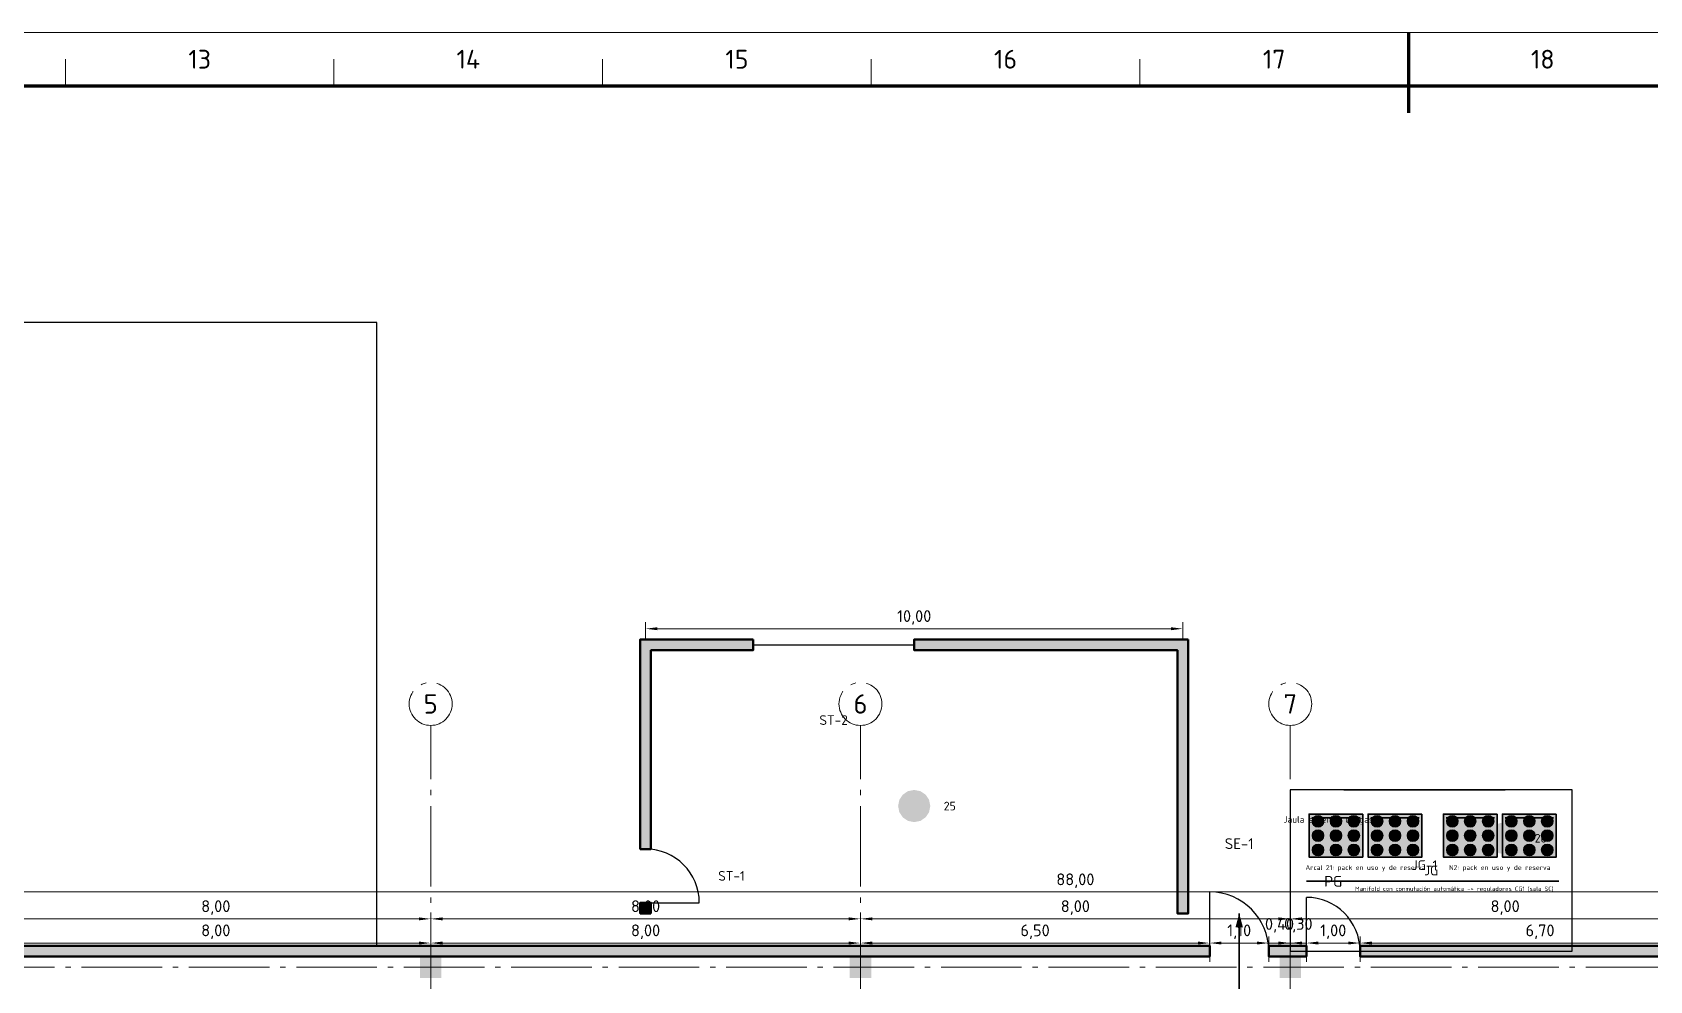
# Model space of a CAD drawing. Header units: millimetres. Extents: x 0 to 1682, y 0 to 1189.
# Drawn here: x 584.8 to 885.9, y 1012.5 to 1189 of the extents above; entities that cross this region are included whole.
import ezdxf
from ezdxf.enums import TextEntityAlignment as Align

# ---------------------------------------------------------------- set-up
doc = ezdxf.new("R2010")
doc.units = ezdxf.units.MM
doc.linetypes.add('IRAM-F-TRAZO-PUNTO', pattern=[20, 15, -2, 1, -2])
for name, color, linetype, lineweight in [('06-TEXTO', 7, 'CONTINUOUS', 25), ('07-RECUADRO', 7, 'CONTINUOUS', 70), ('08-FINA', 5, 'CONTINUOUS', 18), ('A-ABERTURA', 7, 'CONTINUOUS', 25), ('A-COLUMNA', 7, 'CONTINUOUS', 50), ('A-COTA', 7, 'CONTINUOUS', 18), ('A-EJE', 1, 'IRAM-F-TRAZO-PUNTO', 18), ('A-EQUIPO-FINO', 8, 'CONTINUOUS', 13), ('A-EQUIPO-RELLENO', 9, 'CONTINUOUS', 13), ('A-EXTERIOR', 8, 'CONTINUOUS', 25), ('A-MURO', 7, 'CONTINUOUS', 50), ('A-TEXTO', 7, 'CONTINUOUS', 18), ('S-ESCAPE', 3, 'CONTINUOUS', 35), ('S-INCENDIO', 1, 'CONTINUOUS', 25)]:
    doc.layers.add(name, color=color, linetype=linetype, lineweight=lineweight)
doc.layers.add('A-EQUIPO', color=30, linetype='CONTINUOUS', lineweight=35, true_color=0xe67800)
doc.styles.add('ISO3098', font='isocpeur.ttf')
doc.dimstyles.new('FLAMA-IRAM', dxfattribs={"dimtxt": 3.5, "dimasz": 3.5, "dimexe": 2, "dimexo": 1.5, "dimgap": 1, "dimtad": 1, "dimdec": 1, "dimtxsty": 'ISO3098', "dimblk": 'IRAM_FLECHA', "dimblk1": 'IRAM_FLECHA', "dimblk2": 'IRAM_FLECHA', "dimcen": 2.5, "dimclrd": 3, "dimclre": 3, "dimclrt": 3, "dimazin": 3, "dimtfac": 1, "dimtmove": 0, "dimatfit": 3, "dimlwd": 18, "dimlwe": 18})

# ---------------------------------------------------------------- blocks, each defined once
blk = doc.blocks.new('IRAM_FLECHA')
blk.add_solid([(0, 0), (-1, 0.125), (-1, -0.125)])

msp = doc.modelspace()

# ---------------------------------------------------------------- hatches: boundary and pattern name
at = {"layer": 'A-COLUMNA', "true_color": 0x000000}
h = msp.add_hatch(color=7, dxfattribs=at)
h.dxf.hatch_style = 1
h.paths.add_polyline_path([(657, 1013), (661, 1013), (661, 1017), (657, 1017)])
h = msp.add_hatch(color=7, dxfattribs=at)
h.dxf.hatch_style = 1
h.paths.add_polyline_path([(737, 1013), (741, 1013), (741, 1017), (737, 1017)])
h = msp.add_hatch(color=7, dxfattribs=at)
h.dxf.hatch_style = 1
h.paths.add_polyline_path([(817, 1013), (821, 1013), (821, 1017), (817, 1017)])
at = {"layer": 'A-EQUIPO-RELLENO', "true_color": 0xecece4}
h = msp.add_hatch(color=7, dxfattribs=at)
h.dxf.hatch_style = 1
h.paths.add_polyline_path([(832.5, 1043.5), (822.5, 1043.5), (822.5, 1035.5), (832.5, 1035.5)])
at = {"layer": 'A-EQUIPO-RELLENO', "true_color": 0x96b4d2}
h = msp.add_hatch(color=7, dxfattribs=at)
h.dxf.hatch_style = 1
h.paths.add_polyline_path([(823.067, 1042.167), (823.104, 1041.882), (823.214, 1041.617), (823.389, 1041.389), (823.617, 1041.214), (823.882, 1041.104), (824.167, 1041.067), (824.451, 1041.104), (824.717, 1041.214), (824.944, 1041.389), (825.119, 1041.617), (825.229, 1041.882), (825.267, 1042.167), (825.229, 1042.451), (825.119, 1042.717), (824.944, 1042.944), (824.717, 1043.119), (824.451, 1043.229), (824.167, 1043.267), (823.882, 1043.229), (823.617, 1043.119), (823.389, 1042.944), (823.214, 1042.717), (823.104, 1042.451)])
h = msp.add_hatch(color=7, dxfattribs=at)
h.dxf.hatch_style = 1
h.paths.add_polyline_path([(826.4, 1042.167), (826.437, 1041.882), (826.547, 1041.617), (826.722, 1041.389), (826.95, 1041.214), (827.215, 1041.104), (827.5, 1041.067), (827.785, 1041.104), (828.05, 1041.214), (828.278, 1041.389), (828.453, 1041.617), (828.563, 1041.882), (828.6, 1042.167), (828.563, 1042.451), (828.453, 1042.717), (828.278, 1042.944), (828.05, 1043.119), (827.785, 1043.229), (827.5, 1043.267), (827.215, 1043.229), (826.95, 1043.119), (826.722, 1042.944), (826.547, 1042.717), (826.437, 1042.451)])
h = msp.add_hatch(color=7, dxfattribs=at)
h.dxf.hatch_style = 1
h.paths.add_polyline_path([(829.733, 1042.167), (829.771, 1041.882), (829.881, 1041.617), (830.056, 1041.389), (830.283, 1041.214), (830.549, 1041.104), (830.833, 1041.067), (831.118, 1041.104), (831.383, 1041.214), (831.611, 1041.389), (831.786, 1041.617), (831.896, 1041.882), (831.933, 1042.167), (831.896, 1042.451), (831.786, 1042.717), (831.611, 1042.944), (831.383, 1043.119), (831.118, 1043.229), (830.833, 1043.267), (830.549, 1043.229), (830.283, 1043.119), (830.056, 1042.944), (829.881, 1042.717), (829.771, 1042.451)])
at = {"layer": 'A-EQUIPO-RELLENO', "true_color": 0xecece4}
h = msp.add_hatch(color=7, dxfattribs=at)
h.dxf.hatch_style = 1
h.paths.add_polyline_path([(843.5, 1043.5), (833.5, 1043.5), (833.5, 1035.5), (843.5, 1035.5)])
at = {"layer": 'A-EQUIPO-RELLENO', "true_color": 0x96b4d2}
h = msp.add_hatch(color=7, dxfattribs=at)
h.dxf.hatch_style = 1
h.paths.add_polyline_path([(834.067, 1042.167), (834.104, 1041.882), (834.214, 1041.617), (834.389, 1041.389), (834.617, 1041.214), (834.882, 1041.104), (835.167, 1041.067), (835.451, 1041.104), (835.717, 1041.214), (835.944, 1041.389), (836.119, 1041.617), (836.229, 1041.882), (836.267, 1042.167), (836.229, 1042.451), (836.119, 1042.717), (835.944, 1042.944), (835.717, 1043.119), (835.451, 1043.229), (835.167, 1043.267), (834.882, 1043.229), (834.617, 1043.119), (834.389, 1042.944), (834.214, 1042.717), (834.104, 1042.451)])
h = msp.add_hatch(color=7, dxfattribs=at)
h.dxf.hatch_style = 1
h.paths.add_polyline_path([(837.4, 1042.167), (837.437, 1041.882), (837.547, 1041.617), (837.722, 1041.389), (837.95, 1041.214), (838.215, 1041.104), (838.5, 1041.067), (838.785, 1041.104), (839.05, 1041.214), (839.278, 1041.389), (839.453, 1041.617), (839.563, 1041.882), (839.6, 1042.167), (839.563, 1042.451), (839.453, 1042.717), (839.278, 1042.944), (839.05, 1043.119), (838.785, 1043.229), (838.5, 1043.267), (838.215, 1043.229), (837.95, 1043.119), (837.722, 1042.944), (837.547, 1042.717), (837.437, 1042.451)])
h = msp.add_hatch(color=7, dxfattribs=at)
h.dxf.hatch_style = 1
h.paths.add_polyline_path([(840.733, 1042.167), (840.771, 1041.882), (840.881, 1041.617), (841.056, 1041.389), (841.283, 1041.214), (841.549, 1041.104), (841.833, 1041.067), (842.118, 1041.104), (842.383, 1041.214), (842.611, 1041.389), (842.786, 1041.617), (842.896, 1041.882), (842.933, 1042.167), (842.896, 1042.451), (842.786, 1042.717), (842.611, 1042.944), (842.383, 1043.119), (842.118, 1043.229), (841.833, 1043.267), (841.549, 1043.229), (841.283, 1043.119), (841.056, 1042.944), (840.881, 1042.717), (840.771, 1042.451)])
at = {"layer": 'A-EQUIPO-RELLENO', "true_color": 0xecece4}
h = msp.add_hatch(color=7, dxfattribs=at)
h.dxf.hatch_style = 1
h.paths.add_polyline_path([(857.5, 1043.5), (847.5, 1043.5), (847.5, 1035.5), (857.5, 1035.5)])
at = {"layer": 'A-EQUIPO-RELLENO', "true_color": 0x96b4d2}
h = msp.add_hatch(color=7, dxfattribs=at)
h.dxf.hatch_style = 1
h.paths.add_polyline_path([(848.067, 1042.167), (848.104, 1041.882), (848.214, 1041.617), (848.389, 1041.389), (848.617, 1041.214), (848.882, 1041.104), (849.167, 1041.067), (849.451, 1041.104), (849.717, 1041.214), (849.944, 1041.389), (850.119, 1041.617), (850.229, 1041.882), (850.267, 1042.167), (850.229, 1042.451), (850.119, 1042.717), (849.944, 1042.944), (849.717, 1043.119), (849.451, 1043.229), (849.167, 1043.267), (848.882, 1043.229), (848.617, 1043.119), (848.389, 1042.944), (848.214, 1042.717), (848.104, 1042.451)])
h = msp.add_hatch(color=7, dxfattribs=at)
h.dxf.hatch_style = 1
h.paths.add_polyline_path([(851.4, 1042.167), (851.437, 1041.882), (851.547, 1041.617), (851.722, 1041.389), (851.95, 1041.214), (852.215, 1041.104), (852.5, 1041.067), (852.785, 1041.104), (853.05, 1041.214), (853.278, 1041.389), (853.453, 1041.617), (853.563, 1041.882), (853.6, 1042.167), (853.563, 1042.451), (853.453, 1042.717), (853.278, 1042.944), (853.05, 1043.119), (852.785, 1043.229), (852.5, 1043.267), (852.215, 1043.229), (851.95, 1043.119), (851.722, 1042.944), (851.547, 1042.717), (851.437, 1042.451)])
h = msp.add_hatch(color=7, dxfattribs=at)
h.dxf.hatch_style = 1
h.paths.add_polyline_path([(854.733, 1042.167), (854.771, 1041.882), (854.881, 1041.617), (855.056, 1041.389), (855.283, 1041.214), (855.549, 1041.104), (855.833, 1041.067), (856.118, 1041.104), (856.383, 1041.214), (856.611, 1041.389), (856.786, 1041.617), (856.896, 1041.882), (856.933, 1042.167), (856.896, 1042.451), (856.786, 1042.717), (856.611, 1042.944), (856.383, 1043.119), (856.118, 1043.229), (855.833, 1043.267), (855.549, 1043.229), (855.283, 1043.119), (855.056, 1042.944), (854.881, 1042.717), (854.771, 1042.451)])
at = {"layer": 'A-EQUIPO-RELLENO', "true_color": 0xecece4}
h = msp.add_hatch(color=7, dxfattribs=at)
h.dxf.hatch_style = 1
h.paths.add_polyline_path([(868.5, 1043.5), (858.5, 1043.5), (858.5, 1035.5), (868.5, 1035.5)])
at = {"layer": 'A-EQUIPO-RELLENO', "true_color": 0x96b4d2}
h = msp.add_hatch(color=7, dxfattribs=at)
h.dxf.hatch_style = 1
h.paths.add_polyline_path([(859.067, 1042.167), (859.104, 1041.882), (859.214, 1041.617), (859.389, 1041.389), (859.617, 1041.214), (859.882, 1041.104), (860.167, 1041.067), (860.451, 1041.104), (860.717, 1041.214), (860.944, 1041.389), (861.119, 1041.617), (861.229, 1041.882), (861.267, 1042.167), (861.229, 1042.451), (861.119, 1042.717), (860.944, 1042.944), (860.717, 1043.119), (860.451, 1043.229), (860.167, 1043.267), (859.882, 1043.229), (859.617, 1043.119), (859.389, 1042.944), (859.214, 1042.717), (859.104, 1042.451)])
h = msp.add_hatch(color=7, dxfattribs=at)
h.dxf.hatch_style = 1
h.paths.add_polyline_path([(862.4, 1042.167), (862.437, 1041.882), (862.547, 1041.617), (862.722, 1041.389), (862.95, 1041.214), (863.215, 1041.104), (863.5, 1041.067), (863.785, 1041.104), (864.05, 1041.214), (864.278, 1041.389), (864.453, 1041.617), (864.563, 1041.882), (864.6, 1042.167), (864.563, 1042.451), (864.453, 1042.717), (864.278, 1042.944), (864.05, 1043.119), (863.785, 1043.229), (863.5, 1043.267), (863.215, 1043.229), (862.95, 1043.119), (862.722, 1042.944), (862.547, 1042.717), (862.437, 1042.451)])
h = msp.add_hatch(color=7, dxfattribs=at)
h.dxf.hatch_style = 1
h.paths.add_polyline_path([(865.733, 1042.167), (865.771, 1041.882), (865.881, 1041.617), (866.056, 1041.389), (866.283, 1041.214), (866.549, 1041.104), (866.833, 1041.067), (867.118, 1041.104), (867.383, 1041.214), (867.611, 1041.389), (867.786, 1041.617), (867.896, 1041.882), (867.933, 1042.167), (867.896, 1042.451), (867.786, 1042.717), (867.611, 1042.944), (867.383, 1043.119), (867.118, 1043.229), (866.833, 1043.267), (866.549, 1043.229), (866.283, 1043.119), (866.056, 1042.944), (865.881, 1042.717), (865.771, 1042.451)])
h = msp.add_hatch(color=7, dxfattribs=at)
h.dxf.hatch_style = 1
h.paths.add_polyline_path([(823.067, 1039.5), (823.104, 1039.215), (823.214, 1038.95), (823.389, 1038.722), (823.617, 1038.547), (823.882, 1038.437), (824.167, 1038.4), (824.451, 1038.437), (824.717, 1038.547), (824.944, 1038.722), (825.119, 1038.95), (825.229, 1039.215), (825.267, 1039.5), (825.229, 1039.785), (825.119, 1040.05), (824.944, 1040.278), (824.717, 1040.453), (824.451, 1040.563), (824.167, 1040.6), (823.882, 1040.563), (823.617, 1040.453), (823.389, 1040.278), (823.214, 1040.05), (823.104, 1039.785)])
h = msp.add_hatch(color=7, dxfattribs=at)
h.dxf.hatch_style = 1
h.paths.add_polyline_path([(826.4, 1039.5), (826.437, 1039.215), (826.547, 1038.95), (826.722, 1038.722), (826.95, 1038.547), (827.215, 1038.437), (827.5, 1038.4), (827.785, 1038.437), (828.05, 1038.547), (828.278, 1038.722), (828.453, 1038.95), (828.563, 1039.215), (828.6, 1039.5), (828.563, 1039.785), (828.453, 1040.05), (828.278, 1040.278), (828.05, 1040.453), (827.785, 1040.563), (827.5, 1040.6), (827.215, 1040.563), (826.95, 1040.453), (826.722, 1040.278), (826.547, 1040.05), (826.437, 1039.785)])
h = msp.add_hatch(color=7, dxfattribs=at)
h.dxf.hatch_style = 1
h.paths.add_polyline_path([(829.733, 1039.5), (829.771, 1039.215), (829.881, 1038.95), (830.056, 1038.722), (830.283, 1038.547), (830.549, 1038.437), (830.833, 1038.4), (831.118, 1038.437), (831.383, 1038.547), (831.611, 1038.722), (831.786, 1038.95), (831.896, 1039.215), (831.933, 1039.5), (831.896, 1039.785), (831.786, 1040.05), (831.611, 1040.278), (831.383, 1040.453), (831.118, 1040.563), (830.833, 1040.6), (830.549, 1040.563), (830.283, 1040.453), (830.056, 1040.278), (829.881, 1040.05), (829.771, 1039.785)])
h = msp.add_hatch(color=7, dxfattribs=at)
h.dxf.hatch_style = 1
h.paths.add_polyline_path([(834.067, 1039.5), (834.104, 1039.215), (834.214, 1038.95), (834.389, 1038.722), (834.617, 1038.547), (834.882, 1038.437), (835.167, 1038.4), (835.451, 1038.437), (835.717, 1038.547), (835.944, 1038.722), (836.119, 1038.95), (836.229, 1039.215), (836.267, 1039.5), (836.229, 1039.785), (836.119, 1040.05), (835.944, 1040.278), (835.717, 1040.453), (835.451, 1040.563), (835.167, 1040.6), (834.882, 1040.563), (834.617, 1040.453), (834.389, 1040.278), (834.214, 1040.05), (834.104, 1039.785)])
h = msp.add_hatch(color=7, dxfattribs=at)
h.dxf.hatch_style = 1
h.paths.add_polyline_path([(837.4, 1039.5), (837.437, 1039.215), (837.547, 1038.95), (837.722, 1038.722), (837.95, 1038.547), (838.215, 1038.437), (838.5, 1038.4), (838.785, 1038.437), (839.05, 1038.547), (839.278, 1038.722), (839.453, 1038.95), (839.563, 1039.215), (839.6, 1039.5), (839.563, 1039.785), (839.453, 1040.05), (839.278, 1040.278), (839.05, 1040.453), (838.785, 1040.563), (838.5, 1040.6), (838.215, 1040.563), (837.95, 1040.453), (837.722, 1040.278), (837.547, 1040.05), (837.437, 1039.785)])
h = msp.add_hatch(color=7, dxfattribs=at)
h.dxf.hatch_style = 1
h.paths.add_polyline_path([(840.733, 1039.5), (840.771, 1039.215), (840.881, 1038.95), (841.056, 1038.722), (841.283, 1038.547), (841.549, 1038.437), (841.833, 1038.4), (842.118, 1038.437), (842.383, 1038.547), (842.611, 1038.722), (842.786, 1038.95), (842.896, 1039.215), (842.933, 1039.5), (842.896, 1039.785), (842.786, 1040.05), (842.611, 1040.278), (842.383, 1040.453), (842.118, 1040.563), (841.833, 1040.6), (841.549, 1040.563), (841.283, 1040.453), (841.056, 1040.278), (840.881, 1040.05), (840.771, 1039.785)])
h = msp.add_hatch(color=7, dxfattribs=at)
h.dxf.hatch_style = 1
h.paths.add_polyline_path([(848.067, 1039.5), (848.104, 1039.215), (848.214, 1038.95), (848.389, 1038.722), (848.617, 1038.547), (848.882, 1038.437), (849.167, 1038.4), (849.451, 1038.437), (849.717, 1038.547), (849.944, 1038.722), (850.119, 1038.95), (850.229, 1039.215), (850.267, 1039.5), (850.229, 1039.785), (850.119, 1040.05), (849.944, 1040.278), (849.717, 1040.453), (849.451, 1040.563), (849.167, 1040.6), (848.882, 1040.563), (848.617, 1040.453), (848.389, 1040.278), (848.214, 1040.05), (848.104, 1039.785)])
h = msp.add_hatch(color=7, dxfattribs=at)
h.dxf.hatch_style = 1
h.paths.add_polyline_path([(851.4, 1039.5), (851.437, 1039.215), (851.547, 1038.95), (851.722, 1038.722), (851.95, 1038.547), (852.215, 1038.437), (852.5, 1038.4), (852.785, 1038.437), (853.05, 1038.547), (853.278, 1038.722), (853.453, 1038.95), (853.563, 1039.215), (853.6, 1039.5), (853.563, 1039.785), (853.453, 1040.05), (853.278, 1040.278), (853.05, 1040.453), (852.785, 1040.563), (852.5, 1040.6), (852.215, 1040.563), (851.95, 1040.453), (851.722, 1040.278), (851.547, 1040.05), (851.437, 1039.785)])
h = msp.add_hatch(color=7, dxfattribs=at)
h.dxf.hatch_style = 1
h.paths.add_polyline_path([(854.733, 1039.5), (854.771, 1039.215), (854.881, 1038.95), (855.056, 1038.722), (855.283, 1038.547), (855.549, 1038.437), (855.833, 1038.4), (856.118, 1038.437), (856.383, 1038.547), (856.611, 1038.722), (856.786, 1038.95), (856.896, 1039.215), (856.933, 1039.5), (856.896, 1039.785), (856.786, 1040.05), (856.611, 1040.278), (856.383, 1040.453), (856.118, 1040.563), (855.833, 1040.6), (855.549, 1040.563), (855.283, 1040.453), (855.056, 1040.278), (854.881, 1040.05), (854.771, 1039.785)])
h = msp.add_hatch(color=7, dxfattribs=at)
h.dxf.hatch_style = 1
h.paths.add_polyline_path([(859.067, 1039.5), (859.104, 1039.215), (859.214, 1038.95), (859.389, 1038.722), (859.617, 1038.547), (859.882, 1038.437), (860.167, 1038.4), (860.451, 1038.437), (860.717, 1038.547), (860.944, 1038.722), (861.119, 1038.95), (861.229, 1039.215), (861.267, 1039.5), (861.229, 1039.785), (861.119, 1040.05), (860.944, 1040.278), (860.717, 1040.453), (860.451, 1040.563), (860.167, 1040.6), (859.882, 1040.563), (859.617, 1040.453), (859.389, 1040.278), (859.214, 1040.05), (859.104, 1039.785)])
h = msp.add_hatch(color=7, dxfattribs=at)
h.dxf.hatch_style = 1
h.paths.add_polyline_path([(862.4, 1039.5), (862.437, 1039.215), (862.547, 1038.95), (862.722, 1038.722), (862.95, 1038.547), (863.215, 1038.437), (863.5, 1038.4), (863.785, 1038.437), (864.05, 1038.547), (864.278, 1038.722), (864.453, 1038.95), (864.563, 1039.215), (864.6, 1039.5), (864.563, 1039.785), (864.453, 1040.05), (864.278, 1040.278), (864.05, 1040.453), (863.785, 1040.563), (863.5, 1040.6), (863.215, 1040.563), (862.95, 1040.453), (862.722, 1040.278), (862.547, 1040.05), (862.437, 1039.785)])
h = msp.add_hatch(color=7, dxfattribs=at)
h.dxf.hatch_style = 1
h.paths.add_polyline_path([(865.733, 1039.5), (865.771, 1039.215), (865.881, 1038.95), (866.056, 1038.722), (866.283, 1038.547), (866.549, 1038.437), (866.833, 1038.4), (867.118, 1038.437), (867.383, 1038.547), (867.611, 1038.722), (867.786, 1038.95), (867.896, 1039.215), (867.933, 1039.5), (867.896, 1039.785), (867.786, 1040.05), (867.611, 1040.278), (867.383, 1040.453), (867.118, 1040.563), (866.833, 1040.6), (866.549, 1040.563), (866.283, 1040.453), (866.056, 1040.278), (865.881, 1040.05), (865.771, 1039.785)])
h = msp.add_hatch(color=7, dxfattribs=at)
h.dxf.hatch_style = 1
h.paths.add_polyline_path([(823.067, 1036.833), (823.104, 1036.549), (823.214, 1036.283), (823.389, 1036.056), (823.617, 1035.881), (823.882, 1035.771), (824.167, 1035.733), (824.451, 1035.771), (824.717, 1035.881), (824.944, 1036.056), (825.119, 1036.283), (825.229, 1036.549), (825.267, 1036.833), (825.229, 1037.118), (825.119, 1037.383), (824.944, 1037.611), (824.717, 1037.786), (824.451, 1037.896), (824.167, 1037.933), (823.882, 1037.896), (823.617, 1037.786), (823.389, 1037.611), (823.214, 1037.383), (823.104, 1037.118)])
h = msp.add_hatch(color=7, dxfattribs=at)
h.dxf.hatch_style = 1
h.paths.add_polyline_path([(826.4, 1036.833), (826.437, 1036.549), (826.547, 1036.283), (826.722, 1036.056), (826.95, 1035.881), (827.215, 1035.771), (827.5, 1035.733), (827.785, 1035.771), (828.05, 1035.881), (828.278, 1036.056), (828.453, 1036.283), (828.563, 1036.549), (828.6, 1036.833), (828.563, 1037.118), (828.453, 1037.383), (828.278, 1037.611), (828.05, 1037.786), (827.785, 1037.896), (827.5, 1037.933), (827.215, 1037.896), (826.95, 1037.786), (826.722, 1037.611), (826.547, 1037.383), (826.437, 1037.118)])
h = msp.add_hatch(color=7, dxfattribs=at)
h.dxf.hatch_style = 1
h.paths.add_polyline_path([(829.733, 1036.833), (829.771, 1036.549), (829.881, 1036.283), (830.056, 1036.056), (830.283, 1035.881), (830.549, 1035.771), (830.833, 1035.733), (831.118, 1035.771), (831.383, 1035.881), (831.611, 1036.056), (831.786, 1036.283), (831.896, 1036.549), (831.933, 1036.833), (831.896, 1037.118), (831.786, 1037.383), (831.611, 1037.611), (831.383, 1037.786), (831.118, 1037.896), (830.833, 1037.933), (830.549, 1037.896), (830.283, 1037.786), (830.056, 1037.611), (829.881, 1037.383), (829.771, 1037.118)])
h = msp.add_hatch(color=7, dxfattribs=at)
h.dxf.hatch_style = 1
h.paths.add_polyline_path([(834.067, 1036.833), (834.104, 1036.549), (834.214, 1036.283), (834.389, 1036.056), (834.617, 1035.881), (834.882, 1035.771), (835.167, 1035.733), (835.451, 1035.771), (835.717, 1035.881), (835.944, 1036.056), (836.119, 1036.283), (836.229, 1036.549), (836.267, 1036.833), (836.229, 1037.118), (836.119, 1037.383), (835.944, 1037.611), (835.717, 1037.786), (835.451, 1037.896), (835.167, 1037.933), (834.882, 1037.896), (834.617, 1037.786), (834.389, 1037.611), (834.214, 1037.383), (834.104, 1037.118)])
h = msp.add_hatch(color=7, dxfattribs=at)
h.dxf.hatch_style = 1
h.paths.add_polyline_path([(837.4, 1036.833), (837.437, 1036.549), (837.547, 1036.283), (837.722, 1036.056), (837.95, 1035.881), (838.215, 1035.771), (838.5, 1035.733), (838.785, 1035.771), (839.05, 1035.881), (839.278, 1036.056), (839.453, 1036.283), (839.563, 1036.549), (839.6, 1036.833), (839.563, 1037.118), (839.453, 1037.383), (839.278, 1037.611), (839.05, 1037.786), (838.785, 1037.896), (838.5, 1037.933), (838.215, 1037.896), (837.95, 1037.786), (837.722, 1037.611), (837.547, 1037.383), (837.437, 1037.118)])
h = msp.add_hatch(color=7, dxfattribs=at)
h.dxf.hatch_style = 1
h.paths.add_polyline_path([(840.733, 1036.833), (840.771, 1036.549), (840.881, 1036.283), (841.056, 1036.056), (841.283, 1035.881), (841.549, 1035.771), (841.833, 1035.733), (842.118, 1035.771), (842.383, 1035.881), (842.611, 1036.056), (842.786, 1036.283), (842.896, 1036.549), (842.933, 1036.833), (842.896, 1037.118), (842.786, 1037.383), (842.611, 1037.611), (842.383, 1037.786), (842.118, 1037.896), (841.833, 1037.933), (841.549, 1037.896), (841.283, 1037.786), (841.056, 1037.611), (840.881, 1037.383), (840.771, 1037.118)])
h = msp.add_hatch(color=7, dxfattribs=at)
h.dxf.hatch_style = 1
h.paths.add_polyline_path([(848.067, 1036.833), (848.104, 1036.549), (848.214, 1036.283), (848.389, 1036.056), (848.617, 1035.881), (848.882, 1035.771), (849.167, 1035.733), (849.451, 1035.771), (849.717, 1035.881), (849.944, 1036.056), (850.119, 1036.283), (850.229, 1036.549), (850.267, 1036.833), (850.229, 1037.118), (850.119, 1037.383), (849.944, 1037.611), (849.717, 1037.786), (849.451, 1037.896), (849.167, 1037.933), (848.882, 1037.896), (848.617, 1037.786), (848.389, 1037.611), (848.214, 1037.383), (848.104, 1037.118)])
h = msp.add_hatch(color=7, dxfattribs=at)
h.dxf.hatch_style = 1
h.paths.add_polyline_path([(851.4, 1036.833), (851.437, 1036.549), (851.547, 1036.283), (851.722, 1036.056), (851.95, 1035.881), (852.215, 1035.771), (852.5, 1035.733), (852.785, 1035.771), (853.05, 1035.881), (853.278, 1036.056), (853.453, 1036.283), (853.563, 1036.549), (853.6, 1036.833), (853.563, 1037.118), (853.453, 1037.383), (853.278, 1037.611), (853.05, 1037.786), (852.785, 1037.896), (852.5, 1037.933), (852.215, 1037.896), (851.95, 1037.786), (851.722, 1037.611), (851.547, 1037.383), (851.437, 1037.118)])
h = msp.add_hatch(color=7, dxfattribs=at)
h.dxf.hatch_style = 1
h.paths.add_polyline_path([(854.733, 1036.833), (854.771, 1036.549), (854.881, 1036.283), (855.056, 1036.056), (855.283, 1035.881), (855.549, 1035.771), (855.833, 1035.733), (856.118, 1035.771), (856.383, 1035.881), (856.611, 1036.056), (856.786, 1036.283), (856.896, 1036.549), (856.933, 1036.833), (856.896, 1037.118), (856.786, 1037.383), (856.611, 1037.611), (856.383, 1037.786), (856.118, 1037.896), (855.833, 1037.933), (855.549, 1037.896), (855.283, 1037.786), (855.056, 1037.611), (854.881, 1037.383), (854.771, 1037.118)])
h = msp.add_hatch(color=7, dxfattribs=at)
h.dxf.hatch_style = 1
h.paths.add_polyline_path([(859.067, 1036.833), (859.104, 1036.549), (859.214, 1036.283), (859.389, 1036.056), (859.617, 1035.881), (859.882, 1035.771), (860.167, 1035.733), (860.451, 1035.771), (860.717, 1035.881), (860.944, 1036.056), (861.119, 1036.283), (861.229, 1036.549), (861.267, 1036.833), (861.229, 1037.118), (861.119, 1037.383), (860.944, 1037.611), (860.717, 1037.786), (860.451, 1037.896), (860.167, 1037.933), (859.882, 1037.896), (859.617, 1037.786), (859.389, 1037.611), (859.214, 1037.383), (859.104, 1037.118)])
h = msp.add_hatch(color=7, dxfattribs=at)
h.dxf.hatch_style = 1
h.paths.add_polyline_path([(862.4, 1036.833), (862.437, 1036.549), (862.547, 1036.283), (862.722, 1036.056), (862.95, 1035.881), (863.215, 1035.771), (863.5, 1035.733), (863.785, 1035.771), (864.05, 1035.881), (864.278, 1036.056), (864.453, 1036.283), (864.563, 1036.549), (864.6, 1036.833), (864.563, 1037.118), (864.453, 1037.383), (864.278, 1037.611), (864.05, 1037.786), (863.785, 1037.896), (863.5, 1037.933), (863.215, 1037.896), (862.95, 1037.786), (862.722, 1037.611), (862.547, 1037.383), (862.437, 1037.118)])
h = msp.add_hatch(color=7, dxfattribs=at)
h.dxf.hatch_style = 1
h.paths.add_polyline_path([(865.733, 1036.833), (865.771, 1036.549), (865.881, 1036.283), (866.056, 1036.056), (866.283, 1035.881), (866.549, 1035.771), (866.833, 1035.733), (867.118, 1035.771), (867.383, 1035.881), (867.611, 1036.056), (867.786, 1036.283), (867.896, 1036.549), (867.933, 1036.833), (867.896, 1037.118), (867.786, 1037.383), (867.611, 1037.611), (867.383, 1037.786), (867.118, 1037.896), (866.833, 1037.933), (866.549, 1037.896), (866.283, 1037.786), (866.056, 1037.611), (865.881, 1037.383), (865.771, 1037.118)])
at = {"layer": 'A-MURO', "true_color": 0x464646}
h = msp.add_hatch(color=7, dxfattribs=at)
h.dxf.hatch_style = 1
h.paths.add_polyline_path([(719, 1076), (719, 1074), (700, 1074), (700, 1037), (698, 1037), (698, 1076)])
h = msp.add_hatch(color=7, dxfattribs=at)
h.dxf.hatch_style = 1
h.paths.add_polyline_path([(800, 1076), (800, 1025), (798, 1025), (798, 1074), (749, 1074), (749, 1076)])
h = msp.add_hatch(color=7, dxfattribs=at)
h.dxf.hatch_style = 1
h.paths.add_polyline_path([(700, 1025), (698, 1025), (698, 1027), (700, 1027)])
h = msp.add_hatch(color=7, dxfattribs=at)
h.dxf.hatch_style = 1
h.paths.add_polyline_path([(804, 1017), (414, 1017), (414, 1019), (804, 1019)])
h = msp.add_hatch(color=7, dxfattribs=at)
h.dxf.hatch_style = 1
h.paths.add_polyline_path([(822, 1017), (815, 1017), (815, 1019), (822, 1019)])
h = msp.add_hatch(color=7, dxfattribs=at)
h.dxf.hatch_style = 1
h.paths.add_polyline_path([(1115, 1017), (832, 1017), (832, 1019), (1115, 1019)])
at = {"layer": 'S-ESCAPE', "true_color": 0x00963c}
h = msp.add_hatch(color=7, dxfattribs=at)
h.dxf.hatch_style = 1
h.paths.add_polyline_path([(809.5, 1025), (808.8, 1022.4), (810.2, 1022.4)])
at = {"layer": 'S-INCENDIO', "true_color": 0xd20000}
h = msp.add_hatch(color=7, dxfattribs=at)
h.dxf.hatch_style = 1
h.paths.add_polyline_path([(752, 1045), (751.772, 1046.148), (751.121, 1047.121), (750.148, 1047.772), (749, 1048), (747.852, 1047.772), (746.879, 1047.121), (746.228, 1046.148), (746, 1045), (746.228, 1043.852), (746.879, 1042.879), (747.852, 1042.228), (749, 1042), (750.148, 1042.228), (751.121, 1042.879), (751.772, 1043.852)])
h = msp.add_hatch(color=7, dxfattribs=at)
h.dxf.hatch_style = 1
h.paths.add_polyline_path([(862, 1039), (861.772, 1040.148), (861.121, 1041.121), (860.148, 1041.772), (859, 1042), (857.852, 1041.772), (856.879, 1041.121), (856.228, 1040.148), (856, 1039), (856.228, 1037.852), (856.879, 1036.879), (857.852, 1036.228), (859, 1036), (860.148, 1036.228), (861.121, 1036.879), (861.772, 1037.852)])

# ---------------------------------------------------------------- linework, layer by layer
at = {"layer": '07-RECUADRO'}
msp.add_line((841, 1189), (841, 1174), dxfattribs=at)
msp.add_lwpolyline([(25, 10), (1672, 10), (1672, 1179), (25, 1179)], close=True, dxfattribs=at)
at = {"layer": '08-FINA'}
for p, q in [((591, 1179), (591, 1184)), ((641, 1179), (641, 1184)), ((691, 1179), (691, 1184)), ((741, 1179), (741, 1184)), ((791, 1179), (791, 1184))]:
    msp.add_line(p, q, dxfattribs=at)
msp.add_lwpolyline([(0, 0), (1682, 0), (1682, 1189), (0, 1189)], close=True, dxfattribs=at)
at = {"layer": 'A-ABERTURA'}
for p, q in [((719, 1075), (749, 1075)), ((829, 1048), (859, 1048)), ((699, 1027), (709, 1027)), ((804, 1018), (804, 1029)), ((822, 1018), (822, 1028))]:
    msp.add_line(p, q, dxfattribs=at)
for centre, radius in [((699, 1027), 10), ((804, 1018), 11), ((822, 1018), 10)]:
    msp.add_arc(centre, radius, 0, 90, dxfattribs=at)
at = {"layer": 'A-EJE'}
for p, q in [((659, 530), (659, 1060)), ((739, 530), (739, 1060)), ((819, 530), (819, 1060)), ((294, 1015), (1264, 1015))]:
    msp.add_line(p, q, dxfattribs=at)
for centre in [(659, 1064), (739, 1064), (819, 1064)]:
    msp.add_circle(centre, 4, dxfattribs=at)
at = {"layer": 'A-EQUIPO'}
for p, q in [((832, 1042.8), (823, 1042.8)), ((843, 1042.8), (834, 1042.8)), ((857, 1042.8), (848, 1042.8)), ((868, 1042.8), (859, 1042.8))]:
    msp.add_line(p, q, dxfattribs=at)
for points in [[(832.5, 1043.5), (822.5, 1043.5), (822.5, 1035.5), (832.5, 1035.5)], [(843.5, 1043.5), (833.5, 1043.5), (833.5, 1035.5), (843.5, 1035.5)], [(857.5, 1043.5), (847.5, 1043.5), (847.5, 1035.5), (857.5, 1035.5)], [(868.5, 1043.5), (858.5, 1043.5), (858.5, 1035.5), (868.5, 1035.5)]]:
    msp.add_lwpolyline(points, close=True, dxfattribs=at)
msp.add_lwpolyline([(822, 1031), (869, 1031)], dxfattribs=at)
at = {"layer": 'A-EQUIPO-FINO'}
for centre in [(824.167, 1042.167), (827.5, 1042.167), (830.833, 1042.167), (835.167, 1042.167), (838.5, 1042.167), (841.833, 1042.167), (849.167, 1042.167), (852.5, 1042.167), (855.833, 1042.167), (860.167, 1042.167), (863.5, 1042.167), (866.833, 1042.167), (824.167, 1039.5), (827.5, 1039.5), (830.833, 1039.5), (835.167, 1039.5), (838.5, 1039.5), (841.833, 1039.5), (849.167, 1039.5), (852.5, 1039.5), (855.833, 1039.5), (860.167, 1039.5), (863.5, 1039.5), (866.833, 1039.5), (824.167, 1036.833), (827.5, 1036.833), (830.833, 1036.833), (835.167, 1036.833), (838.5, 1036.833), (841.833, 1036.833), (849.167, 1036.833), (852.5, 1036.833), (855.833, 1036.833), (860.167, 1036.833), (863.5, 1036.833), (866.833, 1036.833)]:
    msp.add_circle(centre, 1.1, dxfattribs=at)
at = {"layer": 'A-EXTERIOR'}
for points in [[(329, 1019), (649, 1019), (649, 1135), (329, 1135)], [(819, 1018), (871.5, 1018), (871.5, 1048), (819, 1048)]]:
    msp.add_lwpolyline(points, close=True, dxfattribs=at)
at = {"layer": 'A-MURO'}
for points in [[(719, 1076), (719, 1074), (700, 1074), (700, 1037), (698, 1037), (698, 1076)], [(800, 1076), (800, 1025), (798, 1025), (798, 1074), (749, 1074), (749, 1076)], [(700, 1025), (698, 1025), (698, 1027), (700, 1027)], [(804, 1017), (414, 1017), (414, 1019), (804, 1019)], [(822, 1017), (815, 1017), (815, 1019), (822, 1019)], [(1115, 1017), (832, 1017), (832, 1019), (1115, 1019)]]:
    msp.add_lwpolyline(points, close=True, dxfattribs=at)
at = {"layer": 'S-ESCAPE'}
msp.add_line((809.5, 1003), (809.5, 1025), dxfattribs=at)

# ---------------------------------------------------------------- texts
at = {"layer": '06-TEXTO', "style": 'ISO3098'}
for s, p in [('13', (616, 1184)), ('14', (666, 1184)), ('15', (716, 1184)), ('16', (766, 1184)), ('17', (816, 1184)), ('18', (866, 1184))]:
    msp.add_text(s, height=3.5, dxfattribs=at).set_placement(p, align=Align.MIDDLE_CENTER)
at = {"layer": 'A-TEXTO', "style": 'ISO3098'}
for s, height, p in [('5', 3.6, (659, 1064)), ('6', 3.6, (739, 1064)), ('7', 3.6, (819, 1064)), ('ST-2', 1.8, (734, 1061)), ('Jaula exterior de gases', 1.24, (827, 1042.5)), ('ST-1', 1.8, (715, 1032)), ('JG-1', 1.8, (844, 1034)), ('JG', 1.8, (845.25, 1033)), ('PG', 2, (827, 1031))]:
    msp.add_text(s, height=height, dxfattribs=at).set_placement(p, align=Align.MIDDLE_CENTER)
for s, p in [('Arcal 21: pack en uso y de reserva', (833, 1034)), ('N2: pack en uso y de reserva', (858, 1034))]:
    msp.add_text(s, height=0.9, dxfattribs=at).set_placement(p, align=Align.TOP_CENTER)
msp.add_text('Manifold con conmutación automática -> reguladores CG1 (sala SC)', height=0.8, dxfattribs=at).set_placement((868, 1030), align=Align.TOP_RIGHT)
at = {"layer": 'S-ESCAPE', "style": 'ISO3098'}
msp.add_text('SE-1', height=2, dxfattribs=at).set_placement((809.5, 1038), align=Align.MIDDLE_CENTER)
at = {"layer": 'S-INCENDIO', "style": 'ISO3098'}
for s, p in [('25', (754.5, 1045)), ('26', (864.5, 1039))]:
    msp.add_text(s, height=1.6, dxfattribs=at).set_placement(p, align=Align.MIDDLE_LEFT)

# ---------------------------------------------------------------- dimensions: what is measured, and where the dimension line sits
at = {"layer": 'A-COTA'}
for base, p1, p2 in [((699, 1078), (699, 1075), (799, 1075)), ((339, 1029), (339, 1015), (1219, 1015)), ((579, 1024), (579, 1015), (659, 1015)), ((659, 1024), (659, 1015), (739, 1015)), ((739, 1024), (739, 1015), (819, 1015)), ((819, 1024), (819, 1015), (899, 1015)), ((815, 1019.5), (815, 1015), (819, 1015)), ((819, 1019.5), (819, 1015), (822, 1015)), ((579, 1019.5), (579, 1015), (659, 1015)), ((659, 1019.5), (659, 1015), (739, 1015)), ((739, 1019.5), (739, 1015), (804, 1015)), ((804, 1019.5), (804, 1015), (815, 1015)), ((822, 1019.5), (822, 1015), (832, 1015)), ((832, 1019.5), (832, 1015), (899, 1015))]:
    msp.add_linear_dim(base=base, p1=p1, p2=p2, dimstyle='FLAMA-IRAM', override={"dimtxt": 2.2, "dimasz": 2.2, "dimexe": 1.2, "dimexo": 1, "dimdec": 2, "dimlfac": 0.1, "dimzin": 0}, dxfattribs=at).render()

doc.saveas('drawing.dxf')
